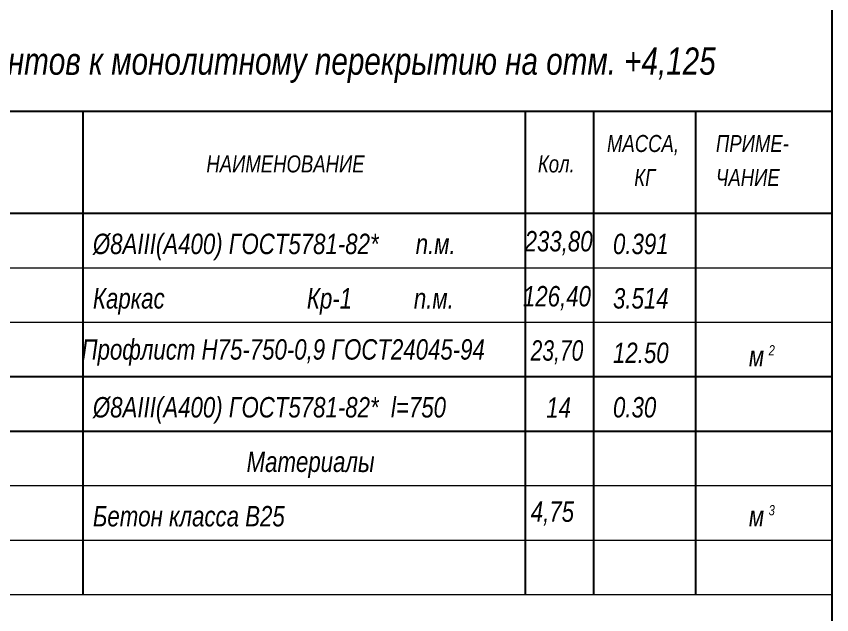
# Model space of a CAD drawing. Header units: millimetres. Extents: x 1582001 to 3303937, y 226471 to 491235.
# Drawn here: x 1737525 to 1749501, y 302864 to 311654 of the extents above; entities that cross this region are included whole.
import ezdxf

# ---------------------------------------------------------------- set-up
doc = ezdxf.new("R2010")
doc.units = ezdxf.units.MM
doc.layers.add('Spezifikazia', color=250, linetype='Continuous')
doc.layers.add('Формуляр', color=138, linetype='Continuous')
doc.styles.add('STYLE1', font='ARIALNI.TTF', dxfattribs={"height": 300})

msp = doc.modelspace()

# ---------------------------------------------------------------- linework, layer by layer
at = {"layer": 'Spezifikazia', "ltscale": 500}
for p, q in [((1731000.6, 310261), (1749500.6, 310261)), ((1738500.6, 310261), (1738500.6, 303161)), ((1745000.6, 310261), (1745000.6, 303161)), ((1746000.6, 310261), (1746000.6, 303161)), ((1747500.6, 310261), (1747500.6, 303161)), ((1749500.6, 310261), (1749500.6, 303161)), ((1749500.6, 310261), (1749500.6, 303161)), ((1731000.6, 308761), (1749500.6, 308761))]:
    msp.add_line(p, q, dxfattribs=at)
at = {"layer": 'Spezifikazia', "lineweight": 18, "ltscale": 500}
for p, q in [((1731000.6, 307961), (1749500.6, 307961)), ((1731000.6, 307161), (1749500.6, 307161)), ((1731000.6, 304761), (1749500.6, 304761)), ((1731000.6, 303961), (1749500.6, 303961)), ((1731000.6, 303161), (1749500.6, 303161))]:
    msp.add_line(p, q, dxfattribs=at)
at = {"layer": 'Spezifikazia'}
for p, q in [((1731000.6, 306361), (1749500.6, 306361)), ((1731000.6, 305561), (1749500.6, 305561)), ((1731000.6, 305561), (1749500.6, 305561))]:
    msp.add_line(p, q, dxfattribs=at)
at = {"layer": 'Формуляр', "color": 0}
msp.add_lwpolyline([(1710000.7, 291755.1), (1710000.7, 320444.9), (1749500.6, 320444.9), (1749500.6, 291755.1)], close=True, dxfattribs=at)

# ---------------------------------------------------------------- texts
at = {"layer": 'Spezifikazia', "style": 'STYLE1'}
for s, height, width, p in [('Спецификация элементов к монолитному перекрытию на отм. +4,125', 400, 0.95, (1732971.4, 310796.2)), ('МАССА,', 250, 0.95, (1746200.6, 309661)), ('ПРИМЕ-', 250, 0.95, (1747800.6, 309661)), ('НАИМЕНОВАНИЕ', 250, 0.95, (1740316.7, 309361)), ('Кол.', 250, 0.95, (1745185.5, 309361)), ('КГ', 250, 0.95, (1746600.6, 309161)), ('ЧАНИЕ', 250, 0.95, (1747800.6, 309161)), ('233,80', 300, 0.95, (1744990.8, 308200.2)), ('%%C8AIII(А400) ГОСТ5781-82*      п.м.', 300, 0.95, (1738650, 308161)), ('0.391', 300, 0.95, (1746288.6, 308161)), ('Каркас                       Кр-1          п.м.', 300, 0.95, (1738650, 307361)), ('126,40', 300, 0.95, (1744966.2, 307392.2)), ('3.514', 300, 0.95, (1746288.6, 307361)), ('Профлист Н75-750-0,9 ГОСT24045-94', 300, 0.95, (1738483.2, 306611)), ('23,70', 300, 0.9, (1745078.6, 306595.4)), ('12.50', 300, 0.95, (1746288.6, 306561)), ('2', 150, 0.95, (1748574.7, 306673.7)), ('2', 150, 0.95, (1748574.7, 306673.7)), ('м', 300, 0.95, (1748284.4, 306511)), ('м', 300, 0.95, (1748284.4, 306511)), ('%%C8AIII(А400) ГОСТ5781-82*  l=750', 300, 0.95, (1738650, 305761)), ('14', 300, 0.95, (1745308.3, 305756.7)), ('0.30', 300, 0.95, (1746288.6, 305761)), ('Материалы', 300, 0.95, (1740907.3, 304961)), ('Бетон класса В25', 300, 0.95, (1738650, 304161)), ('4,75', 300, 0.95, (1745080.7, 304228.5)), ('3', 150, 0.95, (1748574.7, 304323.7)), ('м', 300, 0.95, (1748284.4, 304161))]:
    msp.add_text(s, height=height, dxfattribs=dict(at, width=width)).set_placement(p)

doc.saveas('drawing.dxf')
